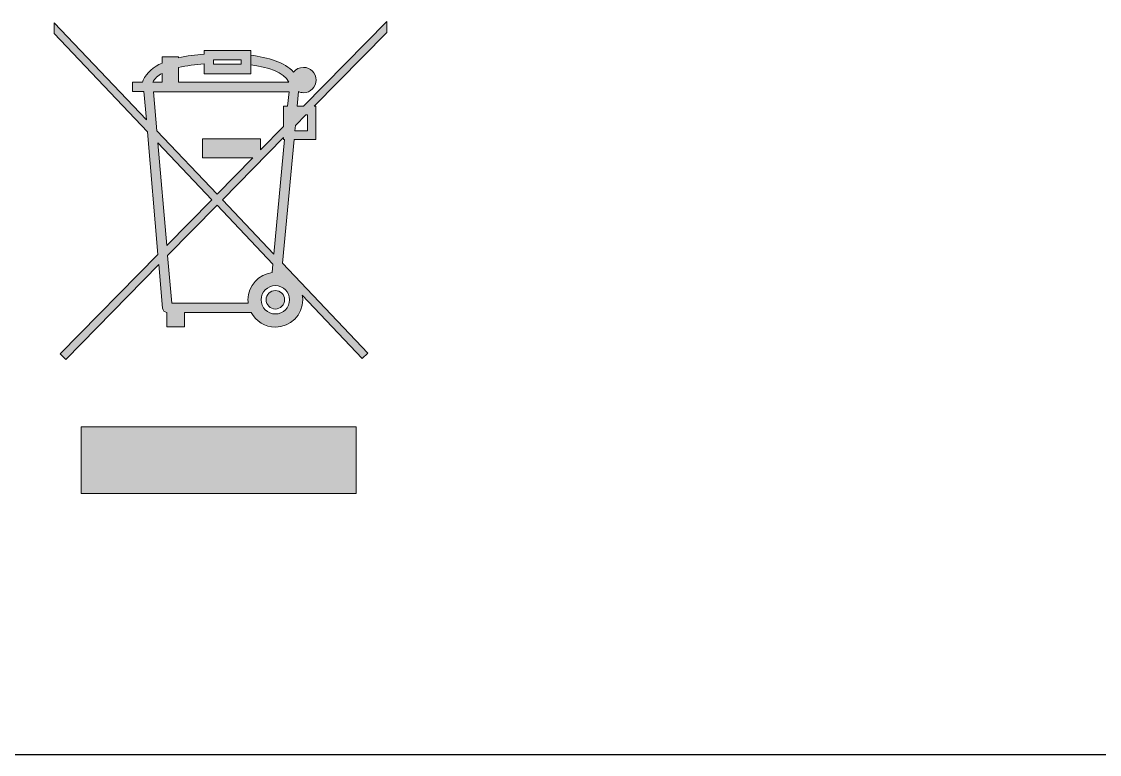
# Model space of a CAD drawing. Header units: millimetres. Extents: x -559267 to 14075, y 0 to 209897.
# Drawn here: x 919.25 to 925.94, y 77.01 to 81.56 of the extents above; entities that cross this region are included whole.
import ezdxf
from ezdxf.enums import TextEntityAlignment as Align

# ---------------------------------------------------------------- set-up
doc = ezdxf.new("R2010")
doc.units = ezdxf.units.MM
doc.layers.add('Enclosure', color=7, linetype='Continuous')
doc.layers.add('Serigraph', color=7, linetype='Continuous')
doc.layers.add('Таблицы', color=7, linetype='Continuous', lineweight=13)
doc.styles.get("Standard").update_dxf_attribs({"font": 'arial.ttf'})
doc.styles.add('Unecom', font='GOST2304A_0.ttf', dxfattribs={"height": 2.5})

# ---------------------------------------------------------------- blocks, each defined once
blk = doc.blocks.new('Dali Draiver1')
at = {"layer": 'Serigraph'}
h = blk.add_hatch(color=256, dxfattribs=at)
h.dxf.hatch_style = 2
h.paths.add_polyline_path([(9.243, 11.65), (8.78, 11.65), (8.78, 11.577), (9.243, 11.577)])
edge = h.paths.add_edge_path()
edge.add_spline(control_points=[(7.917, 11.424), (7.846, 11.385), (7.79, 11.337), (7.759, 11.279), (7.759, 11.279), (7.917, 11.279), (7.917, 11.279), (7.917, 11.279), (7.917, 11.424), (7.917, 11.424)], knot_values=[0, 0, 0, 0, 1, 1, 1, 2, 2, 2, 3, 3, 3, 3], degree=3, periodic=0)
h.paths.add_polyline_path([(10.327, 10.73), (10.153, 10.551), (10.144, 10.46), (10.354, 10.46), (10.354, 10.73)])
h.paths.add_polyline_path([(8.749, 9.306), (7.846, 10.259), (7.994, 8.538)])
h.paths.add_polyline_path([(8.927, 9.304), (9.792, 8.394), (9.971, 10.318), (9.953, 10.318), (9.953, 10.349)])
h.paths.add_polyline_path([(7.828, 10.462), (8.839, 9.398), (9.437, 10.006), (8.594, 10.006), (8.594, 10.324), (9.568, 10.324), (9.568, 10.14), (9.953, 10.531), (9.953, 10.872), (10.022, 10.872), (10.045, 11.113), (7.772, 11.113)])
edge = h.paths.add_edge_path()
edge.add_spline(control_points=[(10.268, 7.703), (10.273, 7.679), (10.275, 7.653), (10.275, 7.627), (10.275, 7.374), (10.069, 7.169), (9.816, 7.169), (9.641, 7.169), (9.488, 7.268), (9.411, 7.413), (9.411, 7.413), (8.29, 7.413), (8.29, 7.413), (8.29, 7.413), (8.29, 7.173), (8.29, 7.173), (8.29, 7.173), (7.995, 7.173), (7.995, 7.173), (7.995, 7.173), (7.995, 7.414), (7.995, 7.414), (7.961, 7.418), (7.927, 7.451), (7.924, 7.486), (7.924, 7.486), (7.862, 8.217), (7.862, 8.217), (7.862, 8.217), (6.3, 6.626), (6.3, 6.626), (6.3, 6.626), (6.206, 6.718), (6.206, 6.718), (6.206, 6.718), (7.847, 8.388), (7.847, 8.388), (7.847, 8.388), (7.669, 10.445), (7.669, 10.445), (7.669, 10.445), (6.109, 12.092), (6.109, 12.092), (6.109, 12.092), (6.109, 12.273), (6.109, 12.273), (6.109, 12.273), (7.653, 10.647), (7.653, 10.647), (7.653, 10.647), (7.612, 11.12), (7.612, 11.12), (7.612, 11.12), (7.421, 11.12), (7.421, 11.12), (7.421, 11.12), (7.421, 11.279), (7.421, 11.279), (7.421, 11.279), (7.589, 11.279), (7.589, 11.279), (7.592, 11.289), (7.596, 11.298), (7.6, 11.31), (7.657, 11.44), (7.773, 11.533), (7.917, 11.598), (7.917, 11.598), (7.917, 11.703), (7.917, 11.703), (7.917, 11.703), (8.189, 11.703), (8.189, 11.703), (8.189, 11.703), (8.189, 11.688), (8.189, 11.688), (8.331, 11.719), (8.481, 11.738), (8.621, 11.746), (8.621, 11.746), (8.621, 11.809), (8.621, 11.809), (8.621, 11.809), (9.403, 11.809), (9.403, 11.809), (9.403, 11.809), (9.403, 11.418), (9.403, 11.418), (9.403, 11.418), (8.621, 11.418), (8.621, 11.418), (8.621, 11.418), (8.621, 11.584), (8.621, 11.584), (8.482, 11.573), (8.328, 11.555), (8.189, 11.522), (8.189, 11.522), (8.189, 11.279), (8.189, 11.279), (8.189, 11.279), (10.039, 11.279), (10.039, 11.279), (9.967, 11.451), (9.683, 11.53), (9.403, 11.567), (9.403, 11.567), (9.403, 11.729), (9.403, 11.729), (9.685, 11.694), (9.976, 11.615), (10.121, 11.445), (10.159, 11.495), (10.22, 11.526), (10.288, 11.526), (10.405, 11.526), (10.5, 11.431), (10.5, 11.313), (10.5, 11.196), (10.405, 11.101), (10.288, 11.101), (10.258, 11.101), (10.23, 11.107), (10.205, 11.118), (10.205, 11.118), (10.182, 10.872), (10.182, 10.872), (10.182, 10.872), (10.288, 10.872), (10.288, 10.872), (10.288, 10.872), (11.685, 12.294), (11.685, 12.294), (11.685, 12.294), (11.685, 12.112), (11.685, 12.112), (11.685, 12.112), (10.468, 10.872), (10.468, 10.872), (10.468, 10.872), (10.493, 10.872), (10.493, 10.872), (10.493, 10.872), (10.493, 10.318), (10.493, 10.318), (10.493, 10.318), (10.131, 10.318), (10.131, 10.318), (10.131, 10.318), (9.938, 8.241), (9.938, 8.241), (9.938, 8.241), (11.369, 6.733), (11.369, 6.733), (11.369, 6.733), (11.274, 6.643), (11.274, 6.643), (11.274, 6.643), (10.268, 7.703), (10.268, 7.703)], knot_values=[0, 0, 0, 0, 1, 1, 1, 2, 2, 2, 3, 3, 3, 4, 4, 4, 5, 5, 5, 6, 6, 6, 7, 7, 7, 8, 8, 8, 9, 9, 9, 10, 10, 10, 11, 11, 11, 12, 12, 12, 13, 13, 13, 14, 14, 14, 15, 15, 15, 16, 16, 16, 17, 17, 17, 18, 18, 18, 19, 19, 19, 20, 20, 20, 21, 21, 21, 22, 22, 22, 23, 23, 23, 24, 24, 24, 25, 25, 25, 26, 26, 26, 27, 27, 27, 28, 28, 28, 29, 29, 29, 30, 30, 30, 31, 31, 31, 32, 32, 32, 33, 33, 33, 34, 34, 34, 35, 35, 35, 36, 36, 36, 37, 37, 37, 38, 38, 38, 39, 39, 39, 40, 40, 40, 41, 41, 41, 42, 42, 42, 43, 43, 43, 44, 44, 44, 45, 45, 45, 46, 46, 46, 47, 47, 47, 48, 48, 48, 49, 49, 49, 50, 50, 50, 51, 51, 51, 52, 52, 52, 53, 53, 53, 53], degree=3, periodic=0)
edge = h.paths.add_edge_path()
edge.add_spline(control_points=[(9.357, 7.627), (9.357, 7.862), (9.535, 8.055), (9.763, 8.082), (9.763, 8.082), (9.776, 8.223), (9.776, 8.223), (9.776, 8.223), (8.838, 9.213), (8.838, 9.213), (8.838, 9.213), (8.008, 8.368), (8.008, 8.368), (8.008, 8.368), (8.077, 7.572), (8.077, 7.572), (8.077, 7.572), (9.361, 7.572), (9.361, 7.572), (9.358, 7.591), (9.357, 7.609), (9.357, 7.627)], knot_values=[0, 0, 0, 0, 1, 1, 1, 2, 2, 2, 3, 3, 3, 4, 4, 4, 5, 5, 5, 6, 6, 6, 7, 7, 7, 7], degree=3, periodic=0)
edge = h.paths.add_edge_path()
edge.add_spline(control_points=[(9.577, 7.627), (9.577, 7.496), (9.684, 7.389), (9.816, 7.389), (9.948, 7.389), (10.055, 7.496), (10.055, 7.627), (10.055, 7.758), (9.948, 7.865), (9.816, 7.865), (9.684, 7.865), (9.577, 7.758), (9.577, 7.627)], knot_values=[0, 0, 0, 0, 1, 1, 1, 2, 2, 2, 3, 3, 3, 4, 4, 4, 4], degree=3, periodic=0)
edge = h.paths.add_edge_path()
edge.add_spline(control_points=[(9.661, 7.627), (9.661, 7.712), (9.73, 7.782), (9.816, 7.782), (9.902, 7.782), (9.971, 7.712), (9.971, 7.627), (9.971, 7.542), (9.902, 7.472), (9.816, 7.472), (9.73, 7.472), (9.661, 7.542), (9.661, 7.627)], knot_values=[0, 0, 0, 0, 1, 1, 1, 2, 2, 2, 3, 3, 3, 4, 4, 4, 4], degree=3, periodic=0)
h.paths.add_polyline_path([(6.559, 5.498), (11.169, 5.498), (11.169, 4.375), (6.559, 4.375)])
at = {"layer": 'Enclosure'}
blk.add_line((-72.3, 0), (72.3, 0), dxfattribs=at)
at = {"layer": 'Serigraph', "lineweight": 0}
for p, q in [((9.243, 11.65), (8.78, 11.65)), ((8.78, 11.65), (8.78, 11.577)), ((8.78, 11.577), (9.243, 11.577)), ((9.243, 11.577), (9.243, 11.65)), ((10.045, 11.113), (7.772, 11.113)), ((7.772, 11.113), (7.828, 10.462)), ((10.022, 10.872), (10.045, 11.113)), ((9.953, 10.531), (9.953, 10.872)), ((9.953, 10.872), (10.022, 10.872)), ((10.327, 10.73), (10.153, 10.551)), ((10.354, 10.73), (10.327, 10.73)), ((10.354, 10.46), (10.354, 10.73)), ((9.568, 10.14), (9.953, 10.531)), ((10.153, 10.551), (10.144, 10.46)), ((7.828, 10.462), (8.839, 9.398)), ((8.594, 10.006), (8.594, 10.324)), ((8.594, 10.324), (9.568, 10.324)), ((9.953, 10.349), (8.927, 9.304)), ((9.568, 10.324), (9.568, 10.14)), ((9.792, 8.394), (9.971, 10.318)), ((9.953, 10.318), (9.953, 10.349)), ((9.971, 10.318), (9.953, 10.318)), ((10.144, 10.46), (10.354, 10.46)), ((8.749, 9.306), (7.846, 10.259)), ((7.846, 10.259), (7.994, 8.538)), ((9.437, 10.006), (8.594, 10.006)), ((8.839, 9.398), (9.437, 10.006)), ((7.994, 8.538), (8.749, 9.306)), ((8.927, 9.304), (9.792, 8.394)), ((6.559, 5.498), (11.169, 5.498)), ((6.559, 4.375), (6.559, 5.498)), ((11.169, 5.498), (11.169, 4.375)), ((11.169, 4.375), (6.559, 4.375))]:
    blk.add_line(p, q, dxfattribs=at)
for points in [[(10.288, 10.872), (10.288, 10.872), (11.685, 12.294), (11.685, 12.294)], [(11.685, 12.294), (11.685, 12.294), (11.685, 12.112), (11.685, 12.112)], [(6.109, 12.092), (6.109, 12.092), (6.109, 12.273), (6.109, 12.273)], [(6.109, 12.273), (6.109, 12.273), (7.653, 10.647), (7.653, 10.647)], [(11.685, 12.112), (11.685, 12.112), (10.468, 10.872), (10.468, 10.872)], [(7.669, 10.445), (7.669, 10.445), (6.109, 12.092), (6.109, 12.092)], [(8.621, 11.746), (8.621, 11.746), (8.621, 11.809), (8.621, 11.809)], [(8.621, 11.809), (8.621, 11.809), (9.403, 11.809), (9.403, 11.809)], [(9.403, 11.809), (9.403, 11.809), (9.403, 11.418), (9.403, 11.418)], [(7.6, 11.31), (7.657, 11.44), (7.773, 11.533), (7.917, 11.598)], [(7.917, 11.598), (7.917, 11.598), (7.917, 11.703), (7.917, 11.703)], [(7.917, 11.703), (7.917, 11.703), (8.189, 11.703), (8.189, 11.703)], [(8.189, 11.688), (8.331, 11.719), (8.481, 11.738), (8.621, 11.746)], [(8.189, 11.703), (8.189, 11.703), (8.189, 11.688), (8.189, 11.688)], [(8.621, 11.584), (8.482, 11.573), (8.328, 11.555), (8.189, 11.522)], [(8.621, 11.418), (8.621, 11.418), (8.621, 11.584), (8.621, 11.584)], [(9.403, 11.567), (9.403, 11.567), (9.403, 11.729), (9.403, 11.729)], [(9.403, 11.729), (9.685, 11.694), (9.976, 11.615), (10.121, 11.445)], [(7.917, 11.424), (7.846, 11.385), (7.79, 11.337), (7.759, 11.279)], [(7.917, 11.279), (7.917, 11.279), (7.917, 11.424), (7.917, 11.424)], [(8.189, 11.522), (8.189, 11.522), (8.189, 11.279), (8.189, 11.279)], [(9.403, 11.418), (9.403, 11.418), (8.621, 11.418), (8.621, 11.418)], [(10.039, 11.279), (9.967, 11.451), (9.683, 11.53), (9.403, 11.567)], [(7.421, 11.12), (7.421, 11.12), (7.421, 11.279), (7.421, 11.279)], [(7.421, 11.279), (7.421, 11.279), (7.589, 11.279), (7.589, 11.279)], [(7.589, 11.279), (7.592, 11.289), (7.596, 11.298), (7.6, 11.31)], [(7.759, 11.279), (7.759, 11.279), (7.917, 11.279), (7.917, 11.279)], [(8.189, 11.279), (8.189, 11.279), (10.039, 11.279), (10.039, 11.279)], [(7.612, 11.12), (7.612, 11.12), (7.421, 11.12), (7.421, 11.12)], [(7.653, 10.647), (7.653, 10.647), (7.612, 11.12), (7.612, 11.12)], [(10.205, 11.118), (10.205, 11.118), (10.182, 10.872), (10.182, 10.872)], [(10.182, 10.872), (10.182, 10.872), (10.288, 10.872), (10.288, 10.872)], [(10.468, 10.872), (10.468, 10.872), (10.493, 10.872), (10.493, 10.872)], [(10.493, 10.872), (10.493, 10.872), (10.493, 10.318), (10.493, 10.318)], [(7.847, 8.388), (7.847, 8.388), (7.669, 10.445), (7.669, 10.445)], [(10.131, 10.318), (10.131, 10.318), (9.938, 8.241), (9.938, 8.241)], [(10.493, 10.318), (10.493, 10.318), (10.131, 10.318), (10.131, 10.318)], [(8.838, 9.213), (8.838, 9.213), (8.008, 8.368), (8.008, 8.368)], [(9.776, 8.223), (9.776, 8.223), (8.838, 9.213), (8.838, 9.213)], [(6.206, 6.718), (6.206, 6.718), (7.847, 8.388), (7.847, 8.388)], [(8.008, 8.368), (8.008, 8.368), (8.077, 7.572), (8.077, 7.572)], [(7.862, 8.217), (7.862, 8.217), (6.3, 6.626), (6.3, 6.626)], [(7.924, 7.486), (7.924, 7.486), (7.862, 8.217), (7.862, 8.217)], [(9.763, 8.082), (9.763, 8.082), (9.776, 8.223), (9.776, 8.223)], [(9.938, 8.241), (9.938, 8.241), (11.369, 6.733), (11.369, 6.733)], [(9.357, 7.627), (9.357, 7.862), (9.535, 8.055), (9.763, 8.082)], [(9.361, 7.572), (9.358, 7.591), (9.357, 7.609), (9.357, 7.627)], [(11.274, 6.643), (11.274, 6.643), (10.268, 7.703), (10.268, 7.703)], [(7.995, 7.414), (7.961, 7.418), (7.927, 7.451), (7.924, 7.486)], [(7.995, 7.173), (7.995, 7.173), (7.995, 7.414), (7.995, 7.414)], [(8.077, 7.572), (8.077, 7.572), (9.361, 7.572), (9.361, 7.572)], [(9.411, 7.413), (9.411, 7.413), (8.29, 7.413), (8.29, 7.413)], [(8.29, 7.413), (8.29, 7.413), (8.29, 7.173), (8.29, 7.173)], [(8.29, 7.173), (8.29, 7.173), (7.995, 7.173), (7.995, 7.173)], [(6.3, 6.626), (6.3, 6.626), (6.206, 6.718), (6.206, 6.718)], [(11.369, 6.733), (11.369, 6.733), (11.274, 6.643), (11.274, 6.643)]]:
    blk.add_open_spline(points, degree=3, dxfattribs=at)
for points, knots in [([(10.121, 11.445), (10.159, 11.495), (10.22, 11.526), (10.288, 11.526), (10.405, 11.526), (10.5, 11.431), (10.5, 11.313), (10.5, 11.196), (10.405, 11.101), (10.288, 11.101), (10.258, 11.101), (10.23, 11.107), (10.205, 11.118)], [37, 37, 37, 37, 38, 38, 38, 39, 39, 39, 40, 40, 40, 41, 41, 41, 41]), ([(9.577, 7.627), (9.577, 7.496), (9.684, 7.389), (9.816, 7.389), (9.948, 7.389), (10.055, 7.496), (10.055, 7.627), (10.055, 7.758), (9.948, 7.865), (9.816, 7.865), (9.684, 7.865), (9.577, 7.758), (9.577, 7.627)], [0, 0, 0, 0, 1, 1, 1, 2, 2, 2, 3, 3, 3, 4, 4, 4, 4]), ([(9.661, 7.627), (9.661, 7.712), (9.73, 7.782), (9.816, 7.782), (9.902, 7.782), (9.971, 7.712), (9.971, 7.627), (9.971, 7.542), (9.902, 7.472), (9.816, 7.472), (9.73, 7.472), (9.661, 7.542), (9.661, 7.627)], [0, 0, 0, 0, 1, 1, 1, 2, 2, 2, 3, 3, 3, 4, 4, 4, 4]), ([(10.268, 7.703), (10.273, 7.679), (10.275, 7.653), (10.275, 7.627), (10.275, 7.374), (10.069, 7.169), (9.816, 7.169), (9.641, 7.169), (9.488, 7.268), (9.411, 7.413)], [0, 0, 0, 0, 1, 1, 1, 2, 2, 2, 3, 3, 3, 3])]:
    blk.add_open_spline(points, degree=3, knots=knots, dxfattribs=at)
at = {"style": 'Unecom'}
blk.add_attdef('№ДЕКОДЕРА', text='', height=2.5, dxfattribs=at).set_placement((0.931, 32.77), align=Align.MIDDLE_CENTER)
at = {"color": 3}
blk.add_attdef('PHYSICAL.ADD.', text='', height=2.5, dxfattribs=at).set_placement((2.558, 14.474), align=Align.CENTER)
at = {"color": 3, "flags": 2}
blk.add_attdef('REFERENCE', text='', height=2.5, dxfattribs=at).set_placement((-41.054, 3.944), align=Align.CENTER)
blk = doc.blocks.new('$RECOVER_230809152414-111111')
at = {"layer": 'Таблицы', "color": 1, "xscale": 1.482165903010609, "yscale": 1.482165903010609, "zscale": 1.482165903010609}
blk.add_blockref('Dali Draiver1', (219.876, 71.343), dxfattribs=at)

msp = doc.modelspace()

# ---------------------------------------------------------------- block references
at = {"xscale": 0.25, "yscale": 0.25, "zscale": 0.25}
msp.add_blockref('$RECOVER_230809152414-111111', (862.2166, 59.1706), dxfattribs=at)

doc.saveas('drawing.dxf')
